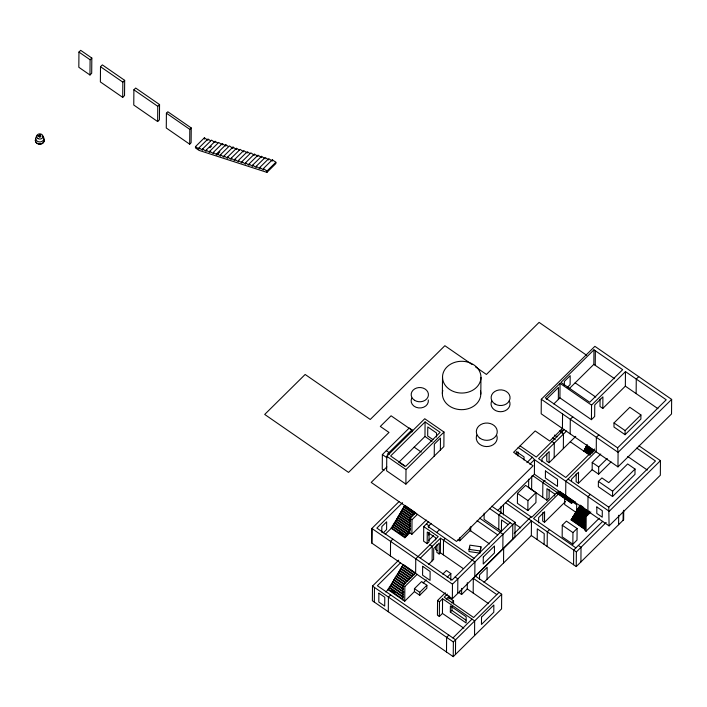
<?xml version="1.0" encoding="UTF-8"?>
<svg xmlns="http://www.w3.org/2000/svg" width="707" height="707" viewBox="0 0 707 707"><rect width="100%" height="100%" fill="white"/><g stroke="black" fill="none" stroke-linecap="round" stroke-linejoin="round"><path stroke-width="1.06" d="M78.954 52.062L78.822 67.28L89.966 74.986L91.698 73.272L91.83 58.045L80.686 50.347L78.954 52.062L90.098 59.759L89.966 74.986M100.509 66.705L100.376 81.932L122.709 97.372L124.538 95.56L124.671 80.333L102.347 64.894L100.509 66.705L122.841 82.145L122.709 97.372M133.897 89.816L133.764 105.034L157.634 121.542L159.42 119.783L159.552 104.556L135.682 88.048L133.897 89.816L157.767 106.315L157.634 121.542M166.41 113.191L166.278 128.002L189.679 144.184L191.111 142.761L191.244 127.949L167.842 111.777L166.41 113.191L189.803 129.372L189.679 144.184M207.946 140.278L204.385 137.812L195.477 146.623L195.459 147.931L199.029 150.388L266.946 172.367L275.863 163.556L275.871 162.256L272.31 159.791L263.393 168.593L263.384 169.901L259.822 167.435L268.731 158.633L272.292 161.099L272.31 159.791M210.633 140.817L207.964 138.97L199.047 147.781L199.038 149.08L195.477 146.623M217.783 143.132L215.114 141.285L215.096 142.593L211.534 140.127L202.626 148.93L202.609 150.238L199.047 147.781M204.376 139.12L204.385 137.812M215.114 141.285L206.197 150.087L206.188 151.395L202.626 148.93M221.353 144.29L218.684 142.443L209.776 151.245L209.758 152.553L206.197 150.087M228.502 146.596L225.833 144.749L225.825 146.057L222.263 143.601L213.346 152.403L213.337 153.711L209.776 151.245M213.346 152.403L216.908 154.868L216.925 153.56L225.833 144.749M236.545 149.53L232.983 147.065L232.974 148.373L229.413 145.907L220.496 154.718L220.487 156.026L216.925 153.56M222.245 144.9L222.263 143.601M232.983 147.065L224.075 155.876L224.066 157.184L220.496 154.718M239.231 150.07L236.562 148.223L227.645 157.034L227.636 158.333L224.075 155.876M243.694 151.846L240.133 149.38L231.224 158.182L231.216 159.49L227.645 157.034M247.273 153.004L243.712 150.538L234.795 159.34L234.786 160.648L231.224 158.182M249.96 153.543L247.282 151.696L238.374 160.498L238.365 161.806L234.795 159.34M254.423 155.31L250.861 152.853L241.944 161.656L241.935 162.964L238.374 160.498M257.993 156.468L254.432 154.002L245.523 162.813L245.515 164.121L241.944 161.656M265.143 158.783L261.581 156.318L261.572 157.626L258.011 155.16L249.094 163.971L249.085 165.279L245.523 162.813M261.581 156.318L252.673 165.129L252.664 166.437L249.094 163.971M268.722 159.941L265.16 157.475L256.243 166.286L256.234 167.586L252.673 165.129M259.822 167.435L259.814 168.743L256.243 166.286M266.946 172.367L266.963 171.059L275.871 162.256M399.128 501.502L371.864 528.447L371.741 543.029L452.347 598.758L514.943 536.896L515.076 522.314L491.772 506.203M371.864 543.117L371.988 528.536M398.721 560.147L372.501 586.068L372.368 600.747L453.24 656.653L501.555 608.904L501.678 594.234L475.528 576.152M374.321 602.09L374.454 587.42M411.96 431.968L411.978 429.883L409.256 428.009L382.363 454.583L382.24 469.165L384.025 470.402M381.78 532.38L381.833 526.556L386.658 521.784L386.596 529.561L383.15 532.963M386.764 456.271L386.641 470.818L405.889 484.118L443.863 446.585L443.987 432.048L424.739 418.738L386.764 456.271L406.012 469.572L405.889 484.118M389.018 454.636L389.036 452.551L386.322 450.677M385.757 591.98L388.081 589.691L403.229 564.531L415.389 572.944M388.302 611.758L388.426 597.079L390.644 594.887M390.441 555.958L390.564 541.376L392.836 539.141M415.813 512.928L404.925 505.399L391.236 528.323L404.846 537.735L409.804 532.831L409.936 518.249L415.389 512.858M402.84 599.898L402.972 585.219L415.336 573.006M396.512 518.779L410.122 528.191L404.846 537.735L409.83 530.109M388.081 589.691L404.731 601.197L404.855 586.527L417.218 574.305M409.804 532.831L411.889 534.271L412.013 519.689L417.475 514.289M414.417 591.626L414.443 588.648L421.593 581.587L426.887 585.255L426.86 588.224L419.719 595.285L414.417 591.626L404.731 601.197M415.636 573.386L415.769 558.804L438.225 536.613L423.732 526.591L428.716 521.66M419.719 595.285L419.746 592.316L426.887 585.255M423.732 526.591L423.608 541.173L427.169 543.639L428.99 541.836L429.078 532.318M398.898 462.237L424.969 436.475L425.093 421.929L440.125 432.322L405.659 466.381L390.626 455.988L425.093 421.929M427.169 543.639L427.267 532.009L435.706 537.841L435.689 539.954M428.796 535.093L428.813 533.016M428.857 527.802L428.875 525.725L426.365 523.984M432.118 560.916L432.242 546.334L429.971 544.761M434.239 456.095L434.345 444.129L440.479 438.066L440.373 450.032M436.493 437.014L436.528 432.993L427.77 426.94L427.691 435.989L432.949 439.621M435.627 546.299L435.6 549.472L437.262 550.62M436.935 544.735L436.873 552.406L439.144 553.97L440.364 552.759L440.496 538.177L474.927 561.985L474.804 576.567M445.357 592.784L437.562 600.499L437.43 615.17L439.339 616.486L442.449 613.411L442.582 598.741L474.671 620.923L474.547 635.602M439.144 553.97L439.241 543.02L433.718 548.473L433.621 559.423L428.389 564.601M439.339 616.486L439.471 601.816L442.582 598.741M442.37 393.552L442.52 376.919M443.395 554.862L443.528 540.272L445.348 538.469M446.497 651.987L446.621 637.316L448.839 635.125M448.998 598.873L449.025 595.807M450.332 612.032L450.386 605.899L466.16 616.804L466.099 622.938L450.332 612.032L451.932 610.45L451.967 606.359M450.783 580.306L450.845 573.563L446.426 570.505L442.75 574.137M452.347 598.758L452.471 584.176L515.076 522.314M453.549 603.875L453.567 600.923L448.158 597.185L446.17 599.156M453.24 656.653L453.364 641.983L501.678 594.234M455.458 654.461L455.591 639.791L377.379 585.714L400.586 562.781M457.712 593.465L457.836 578.883L455.122 577M458.039 539.635L459.762 540.82L459.789 537.603M459.691 591.14L459.674 593.182L461.609 594.516L467.265 588.931L467.318 582.639M461.609 594.516L461.662 588.383M469.041 549.357L469.024 551.557L480.044 553.157L480.937 546.758L469.925 545.159L469.041 549.357L480.062 550.956M459.762 540.82L470.173 530.524L470.199 527.307M470.685 530.877L470.721 526.715M473.177 593.014L473.31 578.344L531.47 520.865L576.364 551.902L576.232 566.572L531.337 535.535L531.47 520.865L505.355 502.518M480.813 394.038L480.963 377.405A19.222 15.881 0.5 0 0 452.33 363.292A19.222 15.881 0.5 0 0 451.923 390.794A19.222 15.881 0.5 0 0 480.963 377.405M479.514 579.192L479.549 574.835L487.158 567.314L487.052 579.307M480.937 546.758L480.265 552.114M484.154 513.123L484.101 519.371L501.422 531.355L501.528 519.945L508.271 524.612M498.788 529.525L498.912 514.943L501.175 512.708M500.892 513.114L500.945 506.672M502.836 548.862L502.96 534.28L479.62 518.143M503.419 514.89L503.517 504.409M503.534 563.019L503.658 548.34M512.681 539.132L512.805 524.55L489.412 508.377M516.278 454.645L516.304 451.579L524.064 456.943L524.037 460.018M517.48 493.38L517.4 503.331L527.846 510.551L535.933 502.553L536.021 492.602L525.575 485.382L517.48 493.38L527.935 500.6L527.846 510.551M517.984 456.006L518.019 451.906M528.686 479.169L528.615 487.556L546.873 500.185L549.1 497.984L549.171 489.598M531.62 489.633L531.744 476.014M497.675 510.525L534.386 474.238L534.519 459.656L532.327 457.252L518.125 447.434M537.205 539.591L537.293 528.836L544.213 533.626L544.125 544.372M538.593 522.871L538.637 517.559L544.584 511.682L544.496 522.296L542.693 521.05L542.773 512.557M541.315 399.261L541.191 413.798L617.962 466.876L671.526 413.949L671.65 399.402L594.879 346.324L541.315 399.261L618.086 452.339L617.962 466.876M541.96 461.715L541.986 458.675L549.171 451.579L549.074 462.723L546.767 461.132L546.829 454.035M542.729 497.313L542.852 482.642L545.079 480.442M546.873 500.185L546.971 488.652L554.642 493.954L554.624 496.049M547.174 546.484L547.298 531.805L549.516 529.614M554.173 457.685L554.297 443.103L551.99 441.513M557.708 492.152L572.016 502.474L557.708 492.152L557.019 493.256L571.327 503.154L575.312 501.714M558.344 399.437L558.45 387.463L546.37 399.402M573.377 501.555L572.697 502.226L558.389 491.904L559.069 491.657L573.377 501.979L574.057 501.307L559.75 491.409L559.069 492.09L564.433 495.801M559.917 397.891L560.05 383.344L591.556 405.129L591.432 419.675L559.917 397.891L553.82 403.918M562.56 413.94L562.436 428.486L549.746 441.027L535.181 430.952L513.574 452.312L533.087 465.807L456.563 541.429L371.202 482.413L386.888 466.912M562.259 525.221L562.162 536.825L572.847 544.213L577 540.104L577.106 528.5L566.422 521.112L562.259 525.221L572.953 532.61L572.847 544.213M563.338 448.627L563.47 434.045L561.164 432.445M564.336 385.395L564.363 381.418L570.187 375.664L570.107 384.626L567.2 387.507M564.707 498.488L564.654 504.524L576.62 512.796M565.688 495.872L565.812 481.29L596.107 451.349M570.169 433.842L570.302 419.295L572.758 416.865M584.601 529.234L571.176 519.963L580.147 505.125L583.717 507.591M571.327 503.154L572.016 502.041M571.548 481.326L571.574 479.116L578.529 472.241L578.432 483.279L576.152 481.697L576.214 473.973M573.571 564.734L573.695 550.064L602.709 521.386M576.629 511.788L576.682 504.745L573.271 502.385M580.907 561.959L581.03 547.289L578.37 545.442M587.128 444.871L583.885 451.181L587.278 445.021M589.665 511.179L585.025 515.765L584.901 530.436L586.068 531.249L599.218 518.258M586.068 531.249L586.2 516.578L590.84 511.992M587.879 511.223L588.012 496.641L590.274 494.405M578.432 483.279L592.157 469.713L592.219 462.458L600.756 454.018M569.126 388.788L593.836 364.361L593.968 349.824L622.673 369.664L589.682 402.265L560.978 382.416L593.968 349.824M595.241 365.333L595.374 350.796M596.24 451.861L596.363 437.315L598.829 434.885M598.396 481.396L598.352 486.699L612.554 496.517L634.983 474.344L635.027 469.05L627.666 463.951L608.745 482.642L601.913 477.923L598.396 481.396L612.598 491.215L612.554 496.517M592.157 469.713L598.635 474.185L598.696 466.938L607.233 458.498M600.066 399.119L600.004 406.49L602.806 408.434L625.35 386.155L625.474 371.608L666.241 399.791L617.6 447.867L618.086 452.339L671.65 399.402M602.806 408.434L602.903 396.848L594.773 404.881L594.667 416.467L591.432 419.675M534.386 474.238L609.089 525.884L608.762 507.184L568.074 479.054M614.012 422.927L613.976 427.028L625.068 434.69L640.887 419.057L640.922 414.956L629.831 407.294L614.012 422.927L625.103 430.59L625.068 434.69M618.598 524.709L618.678 515.279M623.097 520.255L623.176 511.868M623.724 510.286L623.645 519.725L576.232 566.572M636.141 393.613L636.265 379.067L638.73 376.637M639.066 445.861L660.453 460.655L660.329 475.237L609.089 525.884M39.247 135.444L39.857 136.433L40.343 135.364M39.619 135.081L39.716 136.23L40.175 135.311M469.466 549.454L469.908 547.359M39.247 135.885L40.052 135.249M39.512 135.417L40.113 135.435M40.087 136L39.866 135.258M399.508 515.191L401.178 512.398M402.283 510.534L403.397 508.678M405.898 536.701L410.343 529.251M579.837 506.468L571.176 519.963M39.565 135.355L39.725 136.071M39.512 136.124L40.016 136.036M90.098 59.759L91.83 58.045M122.841 82.145L124.671 80.333M157.767 106.315L159.552 104.556M189.803 129.372L191.244 127.949M209.899 147.728L211.384 146.261M216.908 154.868L219.886 151.934M387.348 454.221L411.978 429.883M406.012 469.572L443.987 432.048M402.566 502.668L376.849 528.085L452.02 580.067L510.092 522.676M385.121 534.359L392.288 527.289M560.05 383.344L545.318 397.891L617.6 447.867M411.889 534.271L426.277 520.052M431.226 523.401L428.062 526.521L474.035 558.309M428.751 540.307L433.444 535.659M436.581 532.565L439.71 529.472M420.303 558.132L440.496 538.177M526.892 462.625L532.327 457.252M564.274 429.37L536.26 457.058L520.122 445.896M529.826 464.287L534.519 459.656L609.213 511.302L660.453 460.655M591.556 405.129L625.474 371.608M566.581 430.961L538.566 458.649L565.794 477.472L594.596 449.007M423.131 583.019L426.259 579.926M549.074 462.723L575.754 436.352M447.169 577.195L450.845 573.563M527.935 500.6L536.021 492.602M447.301 594.119L444.208 597.176L473.61 617.503L499.018 592.395M514.21 533.44L531.019 516.826M557.699 492.585L558.389 491.904M558.548 493.866L533.546 518.576L575.913 547.872M625.103 430.59L640.922 414.956M451.579 602.894L453.567 600.923M544.496 522.296L565.494 501.537M484.012 582.312L531.337 535.535M598.635 474.185L611.051 461.918M572.016 502.474L572.697 501.793M452.922 637.944L472.011 619.085M612.598 491.215L635.027 469.05M572.953 532.61L577.106 528.5M608.762 507.184L655.477 461.017L636.786 448.088M576.364 551.902L606.155 522.455M39.371 135.373L40.175 135.17L40.37 135.921M39.901 135.302L39.371 135.664L39.857 136.142M586.677 355.285L539.096 322.383L486.425 374.445L475.59 366.951M593.836 364.361L614.622 378.731M625.35 386.155L657.943 408.681M575.153 382.832L595.78 397.104M263.393 168.593L266.963 171.059M627.754 456.519L647.338 470.058M471.976 364.45L444.88 345.714L370.247 419.472L305.15 374.471L264.701 414.443L348.542 472.409L388.991 432.437L380.313 426.436L391.086 415.796L412.738 430.757M586.669 445.33L593.924 450.35M586.669 445.772L593.924 450.792M586.209 446.232L593.465 451.252M586.2 446.674L592.554 451.066M561.252 429.697L562.896 430.828M585.741 447.133L593.005 452.153M585.741 447.575L592.086 451.967M560.032 430.563L562.692 432.401M585.281 448.035L592.537 453.054M559.971 431.093L561.694 432.286M585.272 448.477L591.626 452.869M584.813 448.936L591.167 453.328M584.813 449.378L590.257 453.143M584.353 449.838L590.707 454.23M584.353 450.279L589.797 454.044M585.255 451.358L589.788 454.495M583.894 450.739L590.239 455.131M570.275 441.778L589.329 454.946M554.491 435.07L557.063 436.855M592.219 462.458L598.696 466.938M552.733 437.916L555.313 439.692M580.138 505.549L588.189 511.117M566.219 497.039L571.583 500.742M579.457 506.23L589.293 513.035M579.448 506.663L588.392 512.84M559.281 492.956L571.804 501.608M578.768 507.334L587.711 513.521M532.601 475.555L556.966 492.399L531.744 517.33L507.405 500.494M557.019 492.823L571.327 502.721M578.759 507.767L587.703 513.954M578.079 508.448L587.022 514.625M578.07 508.872L587.013 515.058M577.389 509.553L586.333 515.739M577.38 509.986L585.431 515.553M585.025 515.765L586.2 516.578M576.7 510.666L584.742 516.225M576.691 511.09L584.742 516.658M576.011 511.771L584.954 517.957M576.002 512.204L584.945 518.381M575.321 512.875L585.157 519.68M575.312 513.309L585.157 520.113M574.632 513.989L585.361 521.404M574.623 514.422L585.361 521.837M573.943 515.094L584.671 522.517M573.934 515.527L584.671 522.95M573.253 516.207L584.875 524.241M573.244 516.631L584.875 524.674M572.564 517.312L585.087 525.973M572.555 517.745L585.078 526.397M571.875 518.417L585.29 527.696M571.866 518.85L585.281 528.129M575.445 521.757L580.809 525.469M582.595 526.706L584.389 527.935M571.185 519.53L584.601 528.801M424.969 436.475L432.039 441.362M414.169 447.142L421.248 452.029M515.226 524.099L520.679 527.873M399.137 462.369L404.572 466.134M382.363 454.583L386.87 457.694M477.092 520.635L497.719 534.899M470.173 530.524L489.518 543.904M403.874 506.433L414.762 513.962M403.874 507.166L413.851 514.06M402.822 508.2L412.808 515.094M402.822 508.925L412.8 515.827M401.77 509.959L411.757 516.861M401.762 510.693L410.838 516.958M400.719 511.727L410.696 518.62M409.936 518.249L412.013 519.689M400.71 512.451L410.696 519.353M399.667 513.485L410.555 521.015M399.658 514.219L410.546 521.739M398.615 515.253L410.413 523.401M398.607 515.977L410.405 524.134M397.564 517.011L410.263 525.796M397.555 517.745L410.254 526.529M396.503 519.504L410.113 528.916M395.452 520.538L409.07 529.95M395.452 521.271L409.061 530.683M440.364 552.759L463.12 568.499M394.4 522.305L408.01 531.717M394.4 523.03L408.01 532.442M473.31 578.344L496.8 594.587M393.348 524.064L406.958 533.476M393.339 524.797L406.958 534.209M392.297 525.831L405.906 535.243M392.288 526.556L405.898 535.968M399.543 532.309L403.176 534.819M391.245 527.59L404.855 537.002M467.265 588.931L488.537 603.637M371.864 528.447L452.471 584.176M403.22 565.264L415.38 573.677M402.062 566.413L414.222 574.818M402.053 567.147L413.348 574.95M400.896 568.287L412.19 576.099M400.887 569.02L412.181 576.832M399.729 570.169L411.023 577.972M399.729 570.903L410.148 578.105M398.571 572.051L408.991 579.254M398.562 572.785L408.982 579.987M437.562 600.499L439.471 601.816M451.932 610.45L465.957 620.145M397.405 573.925L407.824 581.136M397.396 574.658L406.949 581.269M396.238 575.807L405.791 582.409M414.443 588.648L419.746 592.316M396.229 576.541L405.783 583.142M395.072 577.681L404.625 584.291M395.063 578.414L403.75 584.424M402.972 585.219L404.855 586.527M393.905 579.563L403.458 586.165M442.449 613.411L463.854 628.214M393.905 580.297L403.458 586.898M392.747 581.437L403.167 588.648M392.738 582.17L403.158 589.382M391.581 583.319L403.741 591.724M391.572 584.053L403.732 592.457M390.414 585.202L403.441 594.207M390.405 585.935L403.432 594.941M389.248 587.075L403.149 596.681M389.239 587.809L403.14 597.415M391.846 590.345L395.319 592.749M388.081 588.958L402.849 599.165M372.501 586.068L453.364 641.983M480.486 390.936A19.222 15.881 0.5 0 1 461.362 409.671A19.222 15.881 0.5 0 1 442.785 390.45M428.309 399.968A8.625 7.123 0.5 0 1 418.597 407.912A8.625 7.123 0.5 0 1 411.792 398.076M509.226 400.772A9.483 7.839 0.5 0 1 500.715 411.721A9.483 7.839 0.5 0 1 491.701 401.002M496.8 435.565A10.472 8.652 0.5 0 1 486.443 446.559A10.472 8.652 0.5 0 1 476.836 435.052M43.392 138.289A4.436 3.668 0.5 0 1 40.166 144.042A4.436 3.668 0.5 0 1 35.739 138.846M43.392 138.439A4.436 3.659 0.5 0 1 40.166 144.184A4.436 3.659 0.5 0 1 35.748 138.996M39.963 135.47A0.946 0.778 0.5 0 1 40.661 136.566A0.946 0.778 0.5 0 1 39.203 136.84A0.946 0.778 0.5 0 1 39.265 135.603M42.429 135.921A4.127 3.411 0.5 0 1 42.712 140.94A4.127 3.411 0.5 0 1 36.631 140.72A4.127 3.411 0.5 0 1 37.409 135.735M378.89 593.173L378.811 602.028L384.705 606.102L384.776 597.247L378.89 593.173M422.662 566.325L422.583 575.189L430.05 580.359L430.13 571.495L422.662 566.325M481.52 617.176L481.458 624.458L493.786 612.271L493.848 604.998L481.52 617.176M483.288 557.028L483.226 564.027L494.414 552.98L494.467 545.981L483.288 557.028M545.442 470.968L545.38 478.02L557.487 486.398L557.549 479.346L545.442 470.968M596.849 506.963L596.796 513.432L602.24 517.197L602.302 510.728L596.849 506.963M494.962 403.989A9.483 7.839 0.5 0 0 510.012 398.598A9.483 7.839 0.5 0 0 496.791 390.511A9.483 7.839 0.5 0 0 494.962 403.989M480.186 438.367A10.472 8.652 0.5 0 0 497.127 433.073A10.472 8.652 0.5 0 0 483.049 423.59A10.472 8.652 0.5 0 0 480.186 438.367M414.532 400.277A8.625 7.123 0.5 0 0 428.354 395.628A8.625 7.123 0.5 0 0 416.538 388.046A8.625 7.123 0.5 0 0 414.532 400.277M37.789 138.457A3.146 2.598 0.5 0 0 42.906 136.911A3.146 2.598 0.5 0 0 38.717 134.012A3.146 2.598 0.5 0 0 37.789 138.457M39.203 136.557A0.946 0.778 0.5 0 0 40.732 136.097A0.946 0.778 0.5 0 0 39.486 135.231A0.946 0.778 0.5 0 0 39.203 136.557"/></g></svg>
